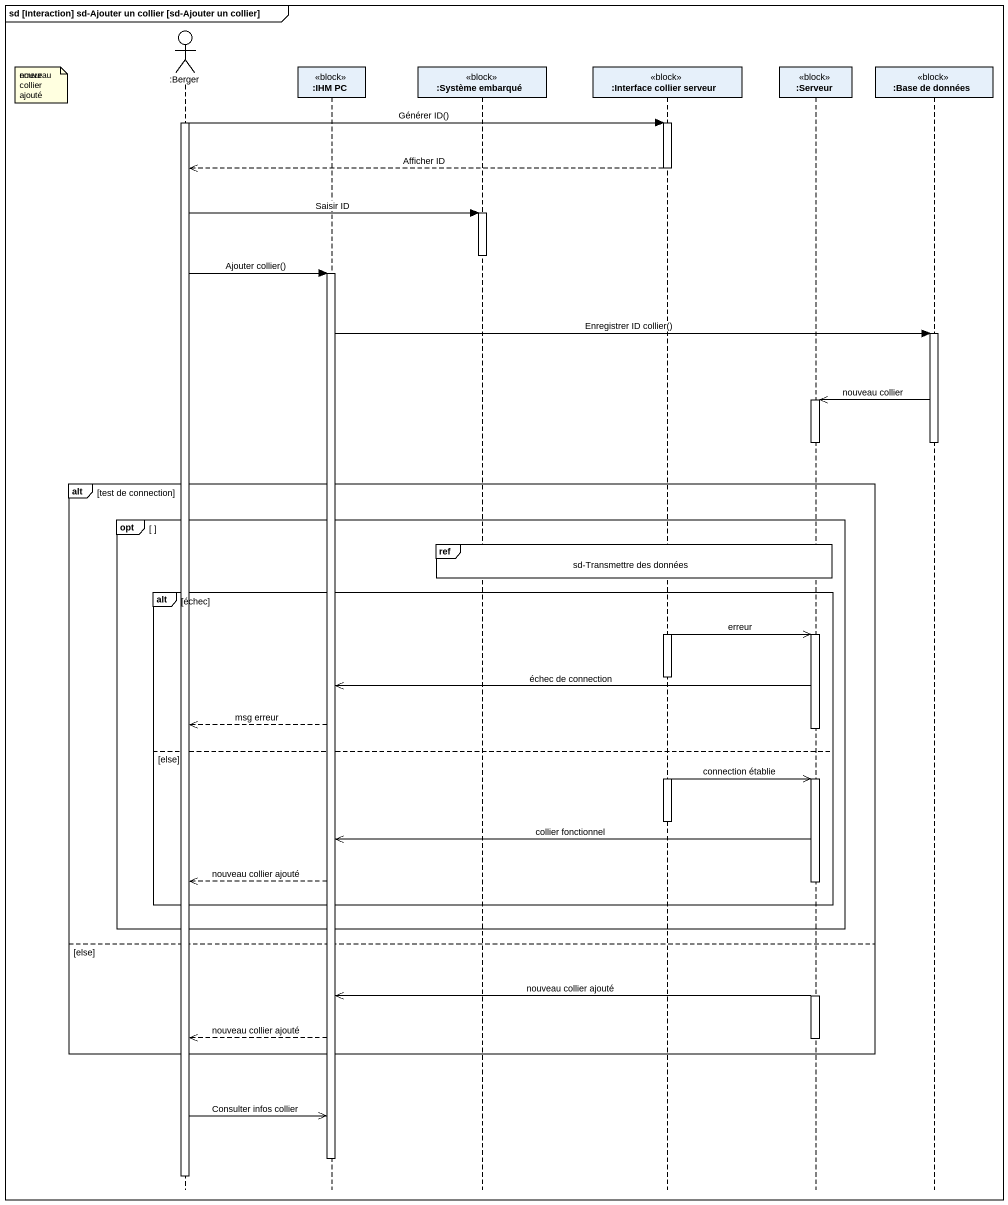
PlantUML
@startuml
mainframe sd [Interaction] sd-Ajouter un collier [sd-Ajouter un collier]
hide footbox
actor ":Berger" as Berger
participant ":IHM PC" as IHM_PC <<block>>
participant ":Système embarqué" as Système_embarqué <<block>>
participant ":Interface collier serveur" as Interface_collier_serveur <<block>>
participant ":Serveur" as Serveur <<block>>
participant ":Base de données" as Base_de_données <<block>>

note left of Berger : erreur
note left of Berger : nouveau collier ajouté
activate Berger
Berger -> Interface_collier_serveur : Générer ID()
activate Interface_collier_serveur
Interface_collier_serveur -->> Berger : Afficher ID
deactivate Interface_collier_serveur
Berger -> Système_embarqué : Saisir ID
activate Système_embarqué
deactivate Système_embarqué
Berger -> IHM_PC : Ajouter collier()
activate IHM_PC
IHM_PC -> Base_de_données : Enregistrer ID collier()
activate Base_de_données
Base_de_données ->> Serveur : nouveau collier
activate Serveur
deactivate Base_de_données
deactivate Serveur
alt test de connection
  opt
    ref over Système_embarqué, Interface_collier_serveur, Serveur : sd-Transmettre des données
    alt échec
      activate Interface_collier_serveur
      Interface_collier_serveur ->> Serveur : erreur
      activate Serveur
      deactivate Interface_collier_serveur
      Serveur ->> IHM_PC : échec de connection
      IHM_PC -->> Berger : msg erreur
      deactivate Serveur
    else else
      activate Interface_collier_serveur
      Interface_collier_serveur ->> Serveur : connection établie
      activate Serveur
      deactivate Interface_collier_serveur
      Serveur ->> IHM_PC : collier fonctionnel
      IHM_PC -->> Berger : nouveau collier ajouté
    end
  end
else else
  Serveur ->> IHM_PC : nouveau collier ajouté
  IHM_PC -->> Berger : nouveau collier ajouté
  deactivate Serveur
end
Berger ->> IHM_PC : Consulter infos collier
deactivate IHM_PC
deactivate Berger
@enduml
